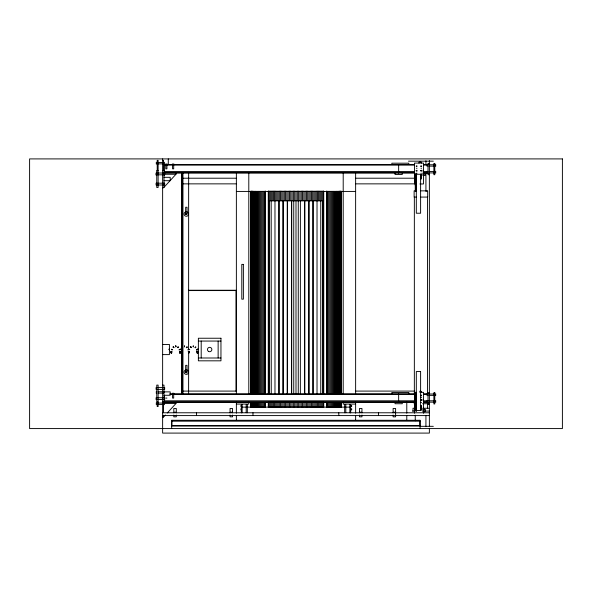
<?xml version="1.0" encoding="UTF-8"?>
<svg xmlns="http://www.w3.org/2000/svg" width="592" height="592" viewBox="0 0 592 592"><rect width="100%" height="100%" fill="white"/><g stroke="black" fill="none" stroke-linecap="round" stroke-linejoin="round"><path stroke-width="0.89" d="M169.401 349.857L169.578 349.162L168.89 349.532M198.52 349.628L197.647 349.088L198.009 349.628M188.922 349.132L189.78 349.702M180.109 349.458L180.715 349.176L181.048 349.746L180.264 349.169M179.702 352.173L179.561 351.441M180.412 351.996L180.079 351.441M171.377 349.502L172.413 349.502L171.798 349.783M170.859 351.47L171.843 351.752L171.628 353.15L170.777 352.691L171.695 352.233L171.687 351.308M197.247 351.404L196.973 351.87L197.824 352.336L197.809 351.404L196.899 351.648L197.846 351.914L197.691 351.197L196.84 351.648L197.691 352.099L197.972 351.648L197.476 351.374M197.158 352.218L197.173 353.15L197.735 353.15L198.009 352.684L197.166 353.135L197.166 352.233M188.537 351.374L188.545 352.299L189.114 352.299L189.233 351.544M171.058 352.233L171.058 353.15M171.621 353.15L171.628 352.233M179.42 351.715L179.709 351.263M180.264 352.173L180.271 351.263M184.497 345.913L184.475 346.831M184.46 346.823L184.482 345.906M193.258 345.913L193.221 346.838M193.207 346.823L193.244 345.906M175.957 173.13L175.957 174.263L163.533 187.812L162.63 187.812M162.63 417.057L163.533 417.057L165.397 415.029M167.262 412.994L175.957 403.507L175.957 402.382M171.547 351.396L171.266 352.136L171.821 351.396L170.844 351.766L171.125 352.233M186.169 213.357L185.688 214.186L186.524 214.667L187.02 214.015L187.02 207.237L185.666 207.237L185.666 214.015L187.02 214.015L186.828 213.534M186.169 371.458L185.688 372.287L186.524 372.768L187.02 372.116L187.02 365.338L185.666 365.338L185.666 372.116L187.02 372.116L186.828 371.635M197.669 352.159L197.935 351.574L197.136 352.159M179.102 349.857L179.946 349.302L179.139 349.857M188.7 351.544L188.419 352.122L189.351 351.833L189.1 351.374M187.834 349.902L188.67 349.354M195.064 347.667L195.878 347.119L195.441 347.393M188.219 349.628L188.641 349.354M426.07 190.95L427.024 190.95M162.63 160.373L163.533 160.373L163.533 170.555M408.48 161.165L433.322 161.165M420.002 161.838L420.438 161.838M158.116 162.519L163.533 162.519M429.37 163.422L428.016 163.422L428.016 174.714L429.37 174.714M157.213 163.873L163.533 163.873M165.553 164.014L167.166 164.014M172.324 164.014L173.937 164.014M162.63 164.554L414.6 164.554M423.428 164.554L429.37 164.554M165.553 164.776L167.166 164.776M172.324 164.776L173.937 164.776M428.86 164.776L434.787 164.776M164.458 165.116L414.252 165.116M423.428 165.116L427.098 165.116M428.86 166.13L434.787 166.13M416.45 168.276L416.997 168.276M420.964 168.276L421.511 168.276M158.116 170.533L156.762 170.533L156.762 187.472L158.116 187.472L158.116 160.373L157.213 160.373L157.213 171.073M162.63 170.533L163.984 170.533L163.984 187.472L162.63 187.472M164.458 171.554L414.252 171.554M423.428 171.554L427.098 171.554M428.86 171.554L433.943 171.554M164.458 172.568L414.252 172.568M423.428 172.568L427.098 172.568M428.86 172.908L433.943 172.908M163.533 173.13L414.252 173.13M423.428 173.13L427.098 173.13L427.098 171.258M416.45 173.249L416.997 173.249M420.964 173.249L421.511 173.249M425.137 173.36L429.37 173.36M164.421 174.263L175.957 174.263M163.984 177.311L170.2 177.311L170.2 180.701L163.984 180.701M182.958 178.214L236.178 178.214M355.822 178.214L414.481 178.214M182.958 183.86L236.178 183.86M355.822 183.86L415.399 183.86M419.883 183.971L423.495 183.971L423.495 174.892M415.251 185.733L415.969 185.733M415.029 190.861L414.126 190.861L414.126 197.077L416.265 197.077M420.897 190.861L427.676 190.861L427.676 197.077L420.897 197.077M236.371 191.431L355.629 191.431M268.331 200.799L323.669 200.799M186.021 213.423L186.584 213.423M186.021 214.6L186.672 214.6M188.463 290.243L236.178 290.243M188.448 290.576L236.038 290.576L236.038 391.194M198.372 341.059L220.957 341.059M162.63 344.448L169.408 344.448L169.408 354.608L162.63 354.608M169.075 348.991L169.453 349.532M188.981 351.226L188.419 351.226L188.411 352.136M188.781 351.411L188.189 351.685L188.619 351.951M171.177 352.033L171.695 352.033L171.377 351.47M198.372 357.997L220.957 357.997M186.021 371.524L186.584 371.524M186.021 372.701L186.672 372.701M162.63 385.103L163.984 385.103L163.984 402.042L162.63 402.042M162.63 389.617L163.533 389.617M182.958 391.09L236.178 391.09M355.822 391.09L414.481 391.09M420.024 391.09L420.438 391.09M419.809 391.423L421.467 391.423L421.467 392.326M158.116 391.763L163.533 391.763M163.984 391.874L170.2 391.874L170.2 395.264L163.984 395.264M416.272 392.326L414.459 392.326L414.459 413.223M419.809 392.326L423.495 392.326L423.495 409.59M429.37 392.666L428.016 392.666L428.016 403.959L429.37 403.959M158.116 393.118L163.533 393.118M172.324 393.258L173.937 393.258M169.985 393.798L414.252 393.798M423.428 393.798L428.016 393.798M172.324 394.02L173.937 394.02M428.86 394.02L433.943 394.02M169.985 394.361L414.252 394.361M423.428 394.361L427.098 394.361M428.86 395.375L434.787 395.375M420.964 397.521L421.511 397.521M165.79 398.09L166.922 398.09M415.251 399.038L415.969 399.038M164.458 400.799L414.252 400.799M423.428 400.799L428.016 400.799M428.86 400.799L434.787 400.799M164.458 401.813L414.252 401.813M423.428 401.813L427.098 401.813M158.116 402.042L156.762 402.042L156.762 385.103L158.116 385.103L158.116 406.556L157.213 406.556L157.213 402.101M428.86 402.153L433.943 402.153M163.533 402.382L414.252 402.382M423.428 402.382L428.016 402.382M420.964 402.493L421.511 402.493M158.116 403.056L163.533 403.056M164.421 403.507L175.957 403.507M414.126 403.737L415.029 403.737M422.651 403.737L427.676 403.737M236.371 404.07L248.795 404.07L248.795 402.227M355.629 404.07L343.205 404.07L343.205 402.227M427.565 404.07L429.37 404.07M158.116 404.41L163.533 404.41M241.684 407.126L350.316 407.126M414.052 408.251L412.994 408.251L412.994 411.077M414.57 408.251L414.348 402.715M422.592 408.251L428.808 408.251M412.432 411.077L414.911 411.077L414.918 409.975M425.137 411.077L429.37 411.077M174.152 412.202L175.957 412.202M230.392 412.202L232.197 412.202M359.803 412.202L361.608 412.202M393.458 412.202L395.264 412.202M162.63 412.772L429.37 412.772M162.63 415.591L429.37 415.591M171.887 421.178L419.883 421.178M171.665 425.7L420.113 425.7M171.665 425.922L420.113 425.922M420.897 426.321L433.322 426.321M172.265 349.791L171.525 349.221L172.324 349.791M180.982 349.746L180.197 349.169M198.165 349.361L197.654 349.065L198.424 349.657M180.39 351.337L180.405 352.262L179.554 351.803M189.026 352.225L189.307 352.691L188.471 353.15L188.456 352.225L188.471 353.15L189.307 352.691L189.033 352.233M180.523 351.515L180.227 352.085L179.591 351.803M435.705 164.487L435.705 166.419M435.705 171.258L435.705 173.197M435.705 393.732L435.705 395.671M435.705 400.51L435.705 402.442M429.37 160.521L429.37 426.743M429.37 428.578L429.37 433.092L162.63 433.092L162.63 158.908M427.446 197.077L427.446 394.42M427.446 402.715L427.446 408.251M427.098 164.487L427.098 166.419M427.098 393.732L427.098 395.671M427.098 400.51L427.098 402.442M425.922 160.75L425.922 164.443M425.922 172.76L425.922 191.231M425.922 415.651L425.922 426.728M425.493 173.722L425.493 174.803M425.493 409.975L425.493 411.048M423.798 173.722L423.798 174.803M423.798 409.975L423.798 411.048M423.495 173.071L423.495 163.081L414.459 163.081L414.459 183.971M423.495 411.403L423.495 413.223M421.467 163.081L421.467 162.178L418.981 162.178L418.981 163.081M420.113 428.578L420.113 420.276L171.665 420.276L171.665 428.578M419.883 420.276L419.883 425.7M416.42 173.722L416.42 174.403M416.42 409.99L416.42 411.048M416.08 173.19L416.08 174.263M416.08 409.975L416.08 411.588M415.251 415.229L415.251 420.764M414.918 173.722L414.918 174.803M414.578 173.937L414.578 174.588M414.578 410.182L414.578 410.841M414.348 197.077L414.348 394.42M408.813 164.554L408.813 163.192L391.874 163.192L391.874 164.554M408.813 393.798L408.813 392.444L391.874 392.444L391.874 393.798M406.785 402.116L406.785 413.186M406.785 415.732L406.785 420.32M402.264 173.13L402.264 174.485L395.042 174.485L395.042 173.13M402.264 402.382L402.264 403.737L395.042 403.737L395.042 402.382M398.653 164.554L398.653 173.13M398.653 393.798L398.653 400.666M398.653 400.799L398.653 402.382M393.118 412.809L393.118 408.48L395.604 408.48L395.604 416.835L393.118 416.835L393.118 415.029M378.554 412.772L378.554 415.591M361.949 412.809L361.949 408.48L359.47 408.48L359.47 412.809M361.949 415.029L361.949 416.835L359.47 416.835L359.47 415.029M355.629 172.457L355.629 393.924M355.629 402.153L355.629 413.186M355.629 415.732L355.629 420.32M351.678 405.431L351.678 406.556M351.678 408.813L351.678 409.945M350.997 405.431L350.997 406.556M350.997 408.813L350.997 409.945M350.679 404.454L350.679 412.772M350.316 404.358L350.316 412.772M349.983 404.454L349.983 412.772M345.802 404.454L345.802 412.772M344.67 404.454L344.67 412.772M343.205 172.531L343.205 393.924M341.17 191.238L341.14 394.398M341.17 402.508L341.14 407.326M341.051 191.246L341.051 394.398M341.051 402.708L341.051 407.326M340.903 191.246L340.903 394.398M340.903 402.708L340.903 407.326M340.696 191.246L340.696 394.398M340.696 402.708L340.696 407.326M340.43 191.246L340.43 394.398M340.43 402.708L340.43 407.326M339.719 191.246L339.719 394.398M339.719 402.708L339.719 407.326M339.549 191.246L339.549 394.398M339.549 402.708L339.549 407.326M339.275 191.246L339.275 394.398M339.275 402.708L339.275 407.326M338.772 191.246L338.772 394.398M338.772 402.708L338.772 407.326M338.802 412.772L338.802 415.591M338.217 191.246L338.217 394.398M338.217 402.708L338.217 407.326M337.61 191.246L337.61 394.398M337.61 402.708L337.61 407.326M336.937 191.246L336.937 394.398M336.937 402.708L336.937 407.326M336.219 191.246L336.219 394.398M336.219 402.708L336.219 407.326M335.442 191.246L335.442 394.398M335.442 402.708L335.442 407.326M334.621 191.246L334.621 394.398M334.621 402.708L334.621 407.326M333.74 191.246L333.74 394.398M333.74 402.708L333.74 407.326M332.815 191.246L332.815 394.398M332.815 402.708L332.815 407.326M331.838 191.246L331.838 394.398M331.838 402.708L331.838 407.326M330.817 191.246L330.817 394.398M330.817 402.708L330.817 407.326M329.744 191.246L329.744 394.398M329.744 402.708L329.744 407.326M328.634 191.246L328.634 394.398M328.634 402.708L328.634 407.326M327.472 191.246L327.472 394.398M327.472 402.708L327.472 407.326M326.851 191.142L326.851 394.302M326.851 402.612L326.851 407.229M326.629 191.142L326.629 394.302M326.629 402.612L326.629 407.229M323.735 191.142L323.735 394.302M323.735 402.612L323.735 407.229M323.513 191.142L323.513 394.302M323.513 402.612L323.513 407.229M322.973 190.994L323.077 394.302M322.973 401.931L322.973 407.348M322.862 200.377L322.862 394.302M321.907 190.994L321.907 200.799M321.907 401.931L321.907 407.348M320.82 190.994L320.82 200.799M320.82 401.931L320.82 407.348M320.746 200.673L320.746 393.902M319.717 190.994L319.717 200.799M319.717 401.931L319.717 407.348M318.585 190.994L318.585 200.799M318.585 401.931L318.585 407.348M317.438 190.994L317.438 200.799M317.438 401.931L317.438 407.348M317.023 200.673L317.023 393.902M316.276 190.994L316.276 200.799M316.276 401.931L316.276 407.348M315.092 190.994L315.092 200.799M315.092 401.931L315.092 407.348M313.893 190.994L313.893 200.799M313.893 401.931L313.893 407.348M313.087 200.673L313.087 393.902M312.946 200.673L312.946 393.902M312.68 190.994L312.68 200.799M312.68 401.931L312.68 407.348M311.451 190.994L311.451 200.799M311.451 401.931L311.451 407.348M310.208 190.994L310.208 200.799M310.208 401.931L310.208 407.348M308.957 190.994L308.972 393.902M308.957 401.931L308.957 407.348M308.861 200.673L308.861 393.902M307.692 190.994L307.692 200.799M307.692 401.931L307.692 407.348M306.419 190.994L306.419 200.799M306.419 401.931L306.419 407.348M305.132 190.994L305.132 200.799M305.132 401.931L305.132 407.348M303.844 190.994L303.844 200.799M303.844 401.931L303.844 407.348M302.549 190.994L302.549 200.799M302.549 401.931L302.549 407.348M301.247 190.994L301.247 200.799M301.247 401.931L301.247 407.348M300.381 200.673L300.351 393.902M299.937 190.994L299.937 200.799M299.937 401.931L299.937 407.348M298.627 190.994L298.627 200.799M298.627 401.931L298.627 407.348M298.257 200.651L298.257 393.924M297.31 190.994L297.31 200.799M297.31 401.931L297.31 407.348M296 190.994L296 393.902M296 401.931L296 407.348M294.69 190.994L294.69 200.799M294.69 401.931L294.69 407.348M293.743 200.651L293.743 393.924M293.373 190.994L293.373 200.799M293.373 401.931L293.373 407.348M292.063 190.994L292.063 200.799M292.063 401.931L292.063 407.348M290.753 190.994L290.753 200.799M290.753 401.931L290.753 407.348M289.451 190.994L289.451 200.799M289.451 401.931L289.451 407.348M288.156 190.994L288.156 200.799M288.156 401.931L288.156 407.348M286.868 190.994L286.868 200.799M286.868 401.931L286.868 407.348M285.581 190.994L285.581 200.799M285.581 401.931L285.581 407.348M284.308 190.994L284.308 200.799M284.308 401.931L284.308 407.348M283.139 200.673L283.139 393.902M283.043 190.994L283.028 393.902M283.043 401.931L283.043 407.348M281.792 190.994L281.792 200.799M281.792 401.931L281.792 407.348M280.549 190.994L280.549 200.799M280.549 401.931L280.549 407.348M279.32 190.994L279.32 200.799M279.32 401.931L279.32 407.348M279.054 200.673L279.054 393.902M278.913 200.673L278.913 393.902M278.107 190.994L278.107 200.799M278.107 401.931L278.107 407.348M276.908 190.994L276.908 200.799M276.908 401.931L276.908 407.348M275.724 190.994L275.724 200.799M275.724 401.931L275.724 407.348M274.977 200.673L274.977 393.902M274.562 190.994L274.562 200.799M274.562 401.931L274.562 407.348M273.415 190.994L273.415 200.799M273.415 401.931L273.415 407.348M272.283 190.994L272.283 200.799M272.283 401.931L272.283 407.348M271.18 190.994L271.254 393.902M271.18 401.931L271.18 407.348M270.093 190.994L270.093 200.799M270.093 401.931L270.093 407.348M269.138 200.377L269.138 394.302M269.027 190.994L269.027 200.799M269.027 401.931L269.027 407.348M268.923 200.377L268.923 394.302M268.487 191.142L268.487 394.302M268.487 402.612L268.487 407.229M268.265 191.142L268.265 394.302M268.265 402.612L268.265 407.229M265.371 191.142L265.371 394.302M265.371 402.612L265.371 407.229M265.149 191.142L265.149 394.302M265.149 402.612L265.149 407.229M264.528 191.246L264.528 394.398M264.528 402.708L264.528 407.326M263.366 191.246L263.366 394.398M263.366 402.708L263.366 407.326M262.256 191.246L262.256 394.398M262.256 402.708L262.256 407.326M261.183 191.246L261.183 394.398M261.183 402.708L261.183 407.326M260.162 191.246L260.162 394.398M260.162 402.708L260.162 407.326M259.185 191.246L259.185 394.398M259.185 402.708L259.185 407.326M258.26 191.246L258.26 394.398M258.26 402.708L258.26 407.326M257.379 191.246L257.379 394.398M257.379 402.708L257.379 407.326M256.558 191.246L256.558 394.398M256.558 402.708L256.558 407.326M255.781 191.246L255.781 394.398M255.781 402.708L255.781 407.326M255.063 191.246L255.063 394.398M255.063 402.708L255.063 407.326M254.39 191.246L254.39 394.398M254.39 402.708L254.39 407.326M253.783 191.246L253.783 394.398M253.783 402.708L253.783 407.326M253.228 191.246L253.228 394.398M253.228 402.708L253.228 407.326M252.976 412.772L252.976 415.591M252.725 191.246L252.725 394.398M252.725 402.708L252.725 407.326M252.451 191.246L252.451 394.398M252.451 402.708L252.451 407.326M252.281 191.246L252.281 394.398M252.281 402.708L252.281 407.326M251.866 191.246L251.896 394.398M251.896 402.708L251.866 407.326M251.57 191.246L251.57 394.398M251.57 402.708L251.57 407.326M251.304 191.246L251.304 394.398M251.304 402.708L251.304 407.326M251.097 191.246L251.097 394.398M251.097 402.708L251.097 407.326M250.949 191.246L250.949 394.398M250.949 402.708L250.949 407.326M250.83 191.238L250.86 394.398M250.83 402.508L250.86 407.326M248.795 172.531L248.795 393.924M247.33 404.454L247.33 412.772M246.198 404.454L246.198 412.772M242.017 404.454L242.017 412.772M241.684 404.358L241.684 412.772M241.321 404.454L241.321 412.772M241.003 405.431L241.003 406.556M241.003 408.813L241.003 409.945M236.371 172.457L236.371 393.924M236.371 402.153L236.371 413.186M236.371 415.732L236.371 420.32M232.53 412.809L232.53 408.48L230.051 408.48L230.051 412.809M232.53 415.029L232.53 416.835L230.051 416.835L230.051 415.029M218.137 341.059L218.137 357.997M201.199 341.059L201.199 357.997M196.507 412.772L196.507 415.591M188.648 172.531L188.604 349.709M188.648 352.447L188.604 393.969M182.958 172.524L182.958 394.316M182.277 172.531L182.277 393.969M181.603 172.531L181.603 393.969M176.298 412.809L176.298 408.48L173.811 408.48L173.811 412.809M176.298 415.029L176.298 416.835L173.811 416.835L173.811 415.029M173.7 164.776L173.7 168.838L172.568 168.838L172.568 164.776M173.7 394.02L173.7 398.09L172.568 398.09L172.568 394.02M171.887 420.276L171.887 425.7M168.276 158.908L168.276 164.443M166.922 164.776L166.922 168.838L165.79 168.838L165.79 164.776M164.45 162.23L164.45 164.162M164.435 164.554L164.435 173.13M164.45 173.523L164.45 175.454M164.45 391.475L164.45 392.444M164.435 395.515L164.435 402.382M164.45 402.767L164.45 404.706M163.533 401.509L163.533 412.543M163.533 415.229L163.533 417.057M156.295 162.23L156.295 164.162M156.295 173.523L156.295 175.454M156.295 391.475L156.295 393.406M156.295 402.767L156.295 404.706M186.931 211.832A2.257 2.257 0 0 1 188.078 215.466A2.257 2.257 0 0 1 184.297 214.97A2.257 2.257 0 0 1 186.347 211.758M186.931 369.933A2.257 2.257 0 0 1 188.078 373.567A2.257 2.257 0 0 1 184.297 373.071A2.257 2.257 0 0 1 186.347 369.859M422.984 170.296A1.806 1.806 0 0 1 422.984 171.229M422.984 399.541A1.806 1.806 0 0 1 422.984 400.473M181.944 346.771L182.499 347.704L181.944 346.771M190.698 346.742L191.238 347.667L190.698 346.742M175.454 346.364L176.009 346.831L176.016 345.906L175.447 345.906L175.728 346.831L175.728 345.906L175.454 346.364M177.696 347.319L177.955 347.778L178.259 346.868L177.696 347.319M186.443 347.356L186.695 347.815L187.005 346.905L186.443 347.356M195.19 347.393L195.434 347.844L195.752 346.942L195.19 347.393M416.287 166.13C416.835 167.854 417.626 164.909 416.287 166.13M416.176 170.614C416.864 172.775 417.856 169.09 416.176 170.614M420.801 166.13C421.356 167.854 422.14 164.909 420.801 166.13M420.69 170.614C421.386 172.775 422.37 169.09 420.69 170.614M420.801 395.375C421.356 397.099 422.14 394.154 420.801 395.375M420.69 399.859C421.386 402.02 422.37 398.342 420.69 399.859M179.753 352.225L179.753 353.15L180.331 353.15L180.331 352.233L180.323 353.15L179.753 353.15L179.761 352.233M196.847 349.384L196.581 349.968L197.506 349.672L196.847 349.384M177.926 347.319C176.719 348.222 179.317 346.416 177.926 347.319M187.131 347.082L186.295 347.63L187.131 347.082M197.395 349.406L196.559 349.946L197.373 349.406M562.4 158.908L29.6 158.908L29.6 428.578L562.4 428.578L562.4 158.908M434.787 163.422L433.884 163.422L433.884 174.714L434.787 174.714L434.787 163.422M164.665 173.019L156.081 173.019L156.081 174.825L164.665 174.825L164.665 173.019M424.923 173.019L422.895 173.019L422.895 175.506L424.923 175.506L424.923 173.019M415.969 174.263L415.251 174.263L415.251 191.475L415.969 191.475L415.969 174.263M420.609 174.263L416.309 174.263L416.309 213.224L420.609 213.224L420.609 174.263M421.556 174.596L420.838 174.596L420.838 178.895L421.556 178.895L421.556 174.596M164.665 183.187L156.081 183.187L156.081 184.993L164.665 184.993L164.665 183.187M243.379 264.38L241.795 264.38L241.795 299.16L243.379 299.16L243.379 264.38M220.957 338.239L198.372 338.239L198.372 360.824L220.957 360.824L220.957 338.239M173.471 346.808L173.197 347.275L173.752 347.733L173.471 346.808M181.862 346.949L182.647 347.526L181.862 346.949M190.617 346.912L191.394 347.497L190.617 346.912M173.108 346.986L173.9 347.556L173.108 346.986M420.609 371.547L416.309 371.547L416.309 410.508L420.609 410.508L420.609 371.547M164.665 387.582L156.081 387.582L156.081 389.395L164.665 389.395L164.665 387.582M434.787 392.666L433.884 392.666L433.884 403.959L434.787 403.959L434.787 392.666M415.969 393.303L415.251 393.303L415.251 410.508L415.969 410.508L415.969 393.303M164.665 397.75L156.081 397.75L156.081 399.556L164.665 399.556L164.665 397.75M421.556 405.875L420.838 405.875L420.838 410.175L421.556 410.175L421.556 405.875M424.923 409.264L422.895 409.264L422.895 411.751L424.923 411.751L424.923 409.264M340.134 394.398L340.134 191.246L340.104 394.398M340.134 407.326L340.134 402.708L340.104 407.326M304.725 393.902L304.725 200.673L304.651 393.902M291.649 393.902L291.649 200.673L291.619 393.902M287.349 393.902L287.349 200.673L287.275 393.902M208.562 351.433A2.205 2.205 0 0 0 211.869 349.532A2.205 2.205 0 0 0 208.562 347.622A2.205 2.205 0 0 0 208.562 351.433"/></g></svg>
